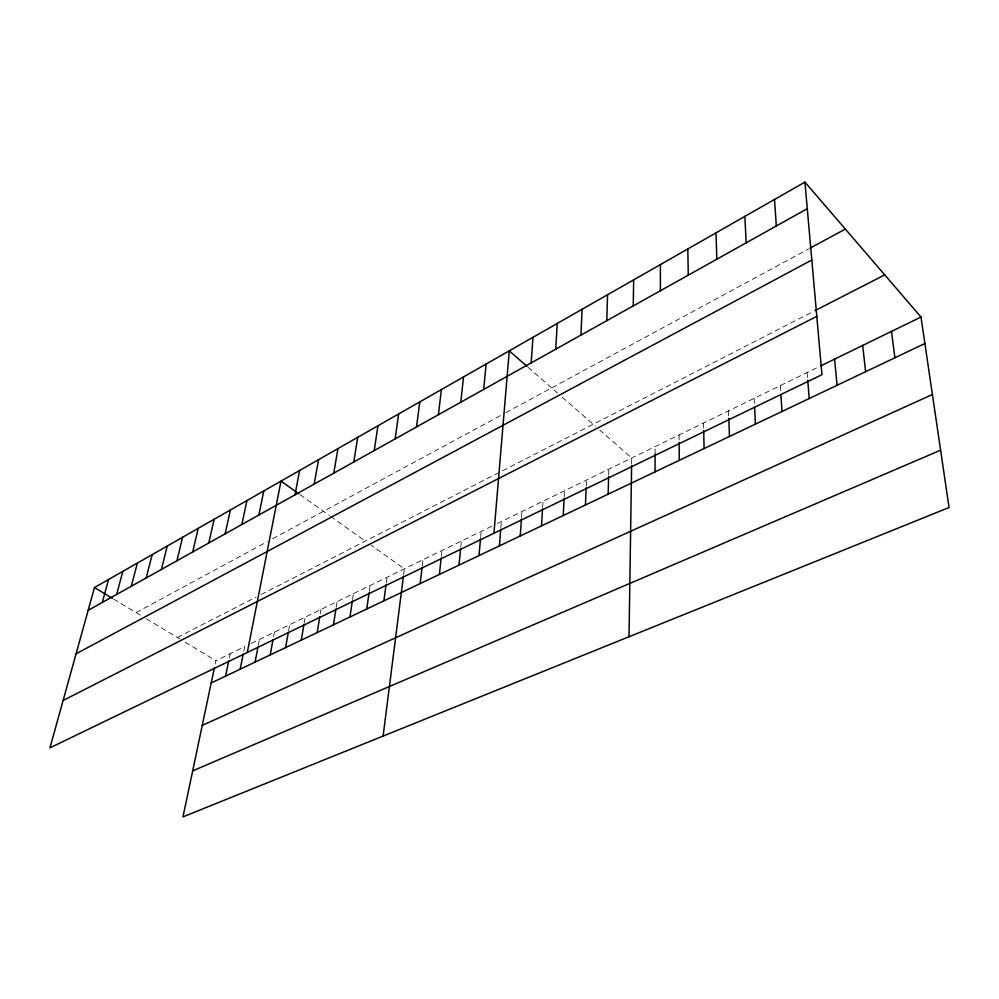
<?xml version="1.0" encoding="UTF-8"?>
<svg xmlns="http://www.w3.org/2000/svg" width="999" height="999" viewBox="0 0 999 999"><rect width="100%" height="100%" fill="white"/><g stroke="black" fill="none" stroke-linecap="round" stroke-linejoin="round"><path stroke-width="0.75" stroke-dasharray="5 3.75" d="M655.107 454.033L655.132 446.603M631.643 463.923L631.73 458.004L599.737 430.007M608.666 475.049L608.828 469.168M586.176 486.313L586.425 480.094M564.173 496.965L564.485 490.784M542.632 507.405L543.006 501.248M521.54 517.632L521.965 511.5M500.874 527.634L501.361 521.553M480.631 537.45L481.181 531.393M460.789 547.052L461.388 541.033M441.346 556.48L441.995 550.486M422.277 565.709L422.989 559.752M403.596 574.762L404.345 568.831L371.341 545.354M386.276 583.154L387.075 577.247M369.268 591.396L370.105 585.526M352.56 599.487L353.446 593.643M336.163 607.429L337.075 601.623M320.279 613.786L321.004 609.452M304.146 623.289L305.195 617.157M288.586 630.831L289.673 624.725M273.564 636.713L274.413 632.167M258.254 645.516L259.415 639.472M243.768 651.173L244.668 646.665L215.896 660.689L214.96 665.147M229.246 658.216L230.157 653.733M136.101 612.599L267.257 541.683M272.69 538.748L502.085 414.697M505.981 412.599L808.528 249.001M177.347 637.449L256.019 597.127M261.176 594.492L813.673 311.313M251.361 643.393L491.945 526.136M497.327 523.513L819.48 366.508M113.586 599.038L141.159 615.659M146.229 618.706L179.945 639.023M185.152 642.157L215.896 660.689M300.062 494.667L329.345 515.496M330.532 516.333L365.347 541.096M527.971 367.195L557.504 393.044M562.2 397.152L595.392 426.211M807.117 372.527L807.741 380.169M780.319 385.589L780.719 391.683M754.12 398.351L754.432 404.42M728.533 410.826L728.746 416.858M703.508 423.027L703.646 429.021M679.058 434.94L679.108 440.921"/><path stroke-width="1.5" d="M660.401 290.721L660.401 264.585M655.057 471.865L655.107 454.033M633.254 305.894L633.653 279.857M629.02 636.763L631.618 465.397M608.154 494.18L608.628 476.523M606.768 320.679L607.554 294.742M585.464 504.97L586.126 487.862M580.943 335.102L582.092 309.278M563.261 515.534L564.098 498.513M555.744 349.175L557.242 323.464M541.52 525.874L542.544 508.941M531.143 362.924L532.979 337.312M520.242 535.988L521.428 519.155M499.4 545.904L500.749 529.158M493.943 533.241L509.278 350.836L526.885 366.246M478.983 555.619L480.494 538.961M483.691 389.423L486.126 364.048M458.978 565.134L460.639 548.563M460.776 402.222L463.511 376.96M439.373 574.45L441.183 557.979M420.167 583.591L422.102 567.195M438.399 414.722L441.396 389.573M383.104 736.063L403.409 576.248M416.521 426.948L419.78 401.91M383.878 600.849L386.076 584.627M395.142 438.886L398.638 413.973M366.758 609.003L369.056 592.857M374.225 450.561L377.959 425.774M349.937 617.007L352.347 600.936M333.416 624.862L335.926 608.878M353.771 461.988L357.729 437.312M317.183 632.579L319.805 616.683M333.766 473.164L337.937 448.613M301.248 640.159L303.883 624.825M314.173 484.103L318.556 459.677M285.577 647.614L288.311 632.355M270.192 654.932L273.002 639.747M295.005 494.817L299.588 470.504M255.057 662.125L257.967 647.027M247.315 652.447L281.006 481.106L298.888 493.831M240.185 669.205L243.169 654.17M225.574 676.161L228.634 661.201M258.878 514.997L263.798 490.921M214.323 668.119L182.979 816.882L949.05 507.517L920.991 317.033L804.932 182.118L94.493 587.537L49.95 747.839L821.952 374.7L804.932 182.118M241.858 524.5L246.94 500.549M225.15 533.828L230.382 509.989M208.766 542.981L214.148 519.255M192.695 551.96L198.214 528.346M176.923 560.764L182.58 537.275M161.451 569.418L167.233 546.028M146.254 577.897L152.148 554.632M131.331 586.238L137.35 563.086M116.683 594.417L122.815 571.378M102.298 602.459L108.529 579.532M88.162 610.352L807.279 208.691M809.852 248.276L845.341 229.096M76.086 653.783L811.812 260.027M815.022 310.627L884.739 274.887M63.112 700.474L816.795 316.358M820.841 365.834L920.991 317.033M211.189 682.991L924.887 343.519M202.26 725.399L932.404 394.518M192.67 770.878L940.608 450.187M94.493 587.537L112.325 598.276M891.47 331.406L894.892 357.792M862.674 345.442L865.634 371.703M834.565 359.141L837.087 385.289M807.741 380.169L809.215 398.539M774.5 199.488L776.323 225.974M780.906 394.73L782.005 411.488M744.854 216.396L746.191 242.807M754.582 407.455L755.431 424.125M728.808 418.369L729.47 436.476M715.983 232.879L716.845 259.203M703.683 430.532L704.095 448.539M687.836 248.938L688.261 275.162M679.12 442.407L679.295 460.339"/></g></svg>
